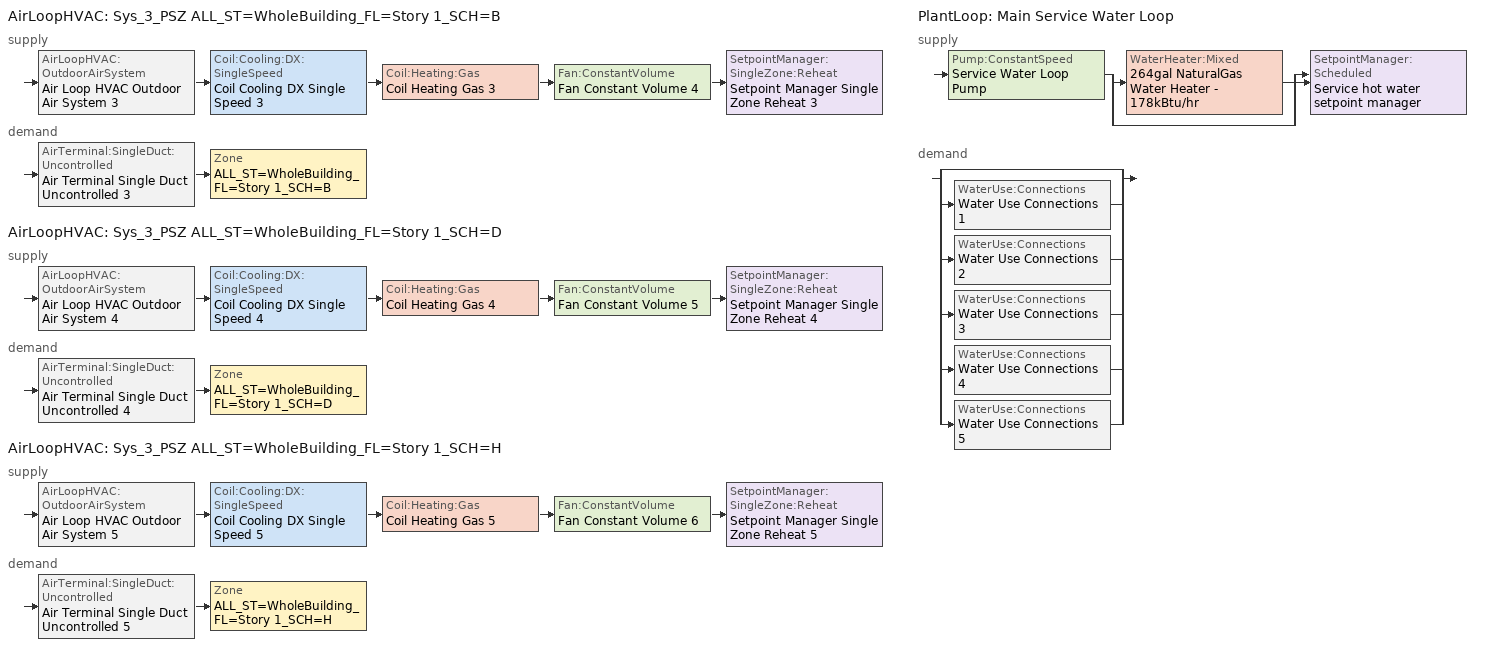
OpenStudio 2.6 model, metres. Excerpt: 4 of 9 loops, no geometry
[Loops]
AirLoopHVAC 'Sys_3_PSZ ALL_ST=WholeBuilding_FL=Story 1_SCH=B'
 supply: AirLoopHVAC:OutdoorAirSystem 'Air Loop HVAC Outdoor Air System 3' > Coil:Cooling:DX:SingleSpeed 'Coil Cooling DX Single Speed 3' > Coil:Heating:Gas 'Coil Heating Gas 3' > Fan:ConstantVolume 'Fan Constant Volume 4' > SetpointManager:SingleZone:Reheat 'Setpoint Manager Single Zone Reheat 3'
 demand: AirTerminal:SingleDuct:Uncontrolled 'Air Terminal Single Duct Uncontrolled 3' > Zone 'ALL_ST=WholeBuilding_FL=Story 1_SCH=B'
AirLoopHVAC 'Sys_3_PSZ ALL_ST=WholeBuilding_FL=Story 1_SCH=D'
 supply: AirLoopHVAC:OutdoorAirSystem 'Air Loop HVAC Outdoor Air System 4' > Coil:Cooling:DX:SingleSpeed 'Coil Cooling DX Single Speed 4' > Coil:Heating:Gas 'Coil Heating Gas 4' > Fan:ConstantVolume 'Fan Constant Volume 5' > SetpointManager:SingleZone:Reheat 'Setpoint Manager Single Zone Reheat 4'
 demand: AirTerminal:SingleDuct:Uncontrolled 'Air Terminal Single Duct Uncontrolled 4' > Zone 'ALL_ST=WholeBuilding_FL=Story 1_SCH=D'
AirLoopHVAC 'Sys_3_PSZ ALL_ST=WholeBuilding_FL=Story 1_SCH=H'
 supply: AirLoopHVAC:OutdoorAirSystem 'Air Loop HVAC Outdoor Air System 5' > Coil:Cooling:DX:SingleSpeed 'Coil Cooling DX Single Speed 5' > Coil:Heating:Gas 'Coil Heating Gas 5' > Fan:ConstantVolume 'Fan Constant Volume 6' > SetpointManager:SingleZone:Reheat 'Setpoint Manager Single Zone Reheat 5'
 demand: AirTerminal:SingleDuct:Uncontrolled 'Air Terminal Single Duct Uncontrolled 5' > Zone 'ALL_ST=WholeBuilding_FL=Story 1_SCH=H'
PlantLoop 'Main Service Water Loop'
 supply: Pump:ConstantSpeed 'Service Water Loop Pump' > split
  | WaterHeater:Mixed '264gal NaturalGas Water Heater - 178kBtu/hr'
  | bypass
  join > SetpointManager:Scheduled 'Service hot water setpoint manager'
 demand: split
  | bypass
  | WaterUse:Connections 'Water Use Connections 1'
  | WaterUse:Connections 'Water Use Connections 2'
  | WaterUse:Connections 'Water Use Connections 3'
  | WaterUse:Connections 'Water Use Connections 4'
  | WaterUse:Connections 'Water Use Connections 5'
[Sizing:Zone] Zone Cooling Design Supply Air Temperature Input Method=SupplyAirTemperature; Zone Cooling Design Supply Air Temperature {C}=13; Zone Cooling Design Supply Air Temperature Difference {deltaC}=11.11; Zone Heating Design Supply Air Temperature Input Method=SupplyAirTemperature; Zone Heating Design Supply Air Temperature {C}=43; Zone Heating Design Supply Air Temperature Difference {deltaC}=11.11; Zone Cooling Design Supply Air Humidity Ratio {kg-H2O/kg-air}=0.0085; Zone Heating Design Supply Air Humidity Ratio {kg-H2O/kg-air}=0.008; Zone Heating Sizing Factor=1.3; Zone Cooling Sizing Factor=1.1; Cooling Design Air Flow Method=DesignDay; Heating Design Air Flow Method=DesignDay; Account for Dedicated Outdoor Air System=No; Dedicated Outdoor Air System Control Strategy=NeutralSupplyAir; Dedicated Outdoor Air Low Setpoint Temperature for Design {C}=autosize; Dedicated Outdoor Air High Setpoint Temperature for Design {C}=autosize
ALL_ST=WholeBuilding_FL=Story 1_SCH=B; ALL_ST=WholeBuilding_FL=Story 1_SCH=D; ALL_ST=WholeBuilding_FL=Story 1_SCH=H
[Zone equipment]
ALL_ST=WholeBuilding_FL=Story 1_SCH=B: Air Terminal Single Duct Uncontrolled 3, Zone HVAC Baseboard Convective Water 2
ALL_ST=WholeBuilding_FL=Story 1_SCH=D: Air Terminal Single Duct Uncontrolled 4, Zone HVAC Baseboard Convective Water 3
ALL_ST=WholeBuilding_FL=Story 1_SCH=H: Air Terminal Single Duct Uncontrolled 5, Zone HVAC Baseboard Convective Water 4
[PlantLoop]
Main Service Water Loop: Glycol Concentration=0; Maximum Loop Temperature {C}=60; Minimum Loop Temperature {C}=10; Plant Loop Volume {m3}=Autocalculate; Load Distribution Scheme=Optimal
[Sizing:Plant]
Main Service Water Loop: Loop Type=Heating; Design Loop Exit Temperature {C}=60; Loop Design Temperature Difference {deltaC}=5; Sizing Option=NonCoincident; Zone Timesteps in Averaging Window=1; Coincident Sizing Factor Mode=None
[Pump:ConstantSpeed]
Service Water Loop Pump: Rated Flow Rate {m3/s}=autosize; Rated Pump Head {Pa}=1370.94; Rated Power Consumption {W}=autosize; Motor Efficiency=0.9; Fraction of Motor Inefficiencies to Fluid Stream=0; Pump Control Type=Intermittent; Design Power Sizing Method=PowerPerFlowPerPressure; Design Electric Power per Unit Flow Rate {W/(m3/s)}=348701.1; Design Shaft Power per Unit Flow Rate per Unit Head {W-s/m3-Pa}=1.28205
[SetpointManager:Scheduled]
Service hot water setpoint manager: Control Variable=Temperature; Schedule=Service Water Loop Temp - 140F
[AirLoopHVAC] Availability Schedule=Always On Discrete; Design Supply Air Flow Rate {m3/s}=AutoSize
Sys_3_PSZ ALL_ST=WholeBuilding_FL=Story 1_SCH=B; Sys_3_PSZ ALL_ST=WholeBuilding_FL=Story 1_SCH=D; Sys_3_PSZ ALL_ST=WholeBuilding_FL=Story 1_SCH=H
[Sizing:System] Type of Load to Size On=Sensible; Design Outdoor Air Flow Rate {m3/s}=Autosize; Minimum System Air Flow Ratio=1; Preheat Design Temperature {C}=7; Preheat Design Humidity Ratio {kg-H2O/kg-Air}=0.008; Precool Design Temperature {C}=13; Precool Design Humidity Ratio {kg-H2O/kg-Air}=0.008; Central Cooling Design Supply Air Temperature {C}=13; Central Heating Design Supply Air Temperature {C}=43; Sizing Option=NonCoincident; 100% Outdoor Air in Cooling=No; 100% Outdoor Air in Heating=No; Central Cooling Design Supply Air Humidity Ratio {kg-H2O/kg-Air}=0.0085; Central Heating Design Supply Air Humidity Ratio {kg-H2O/kg-Air}=0.008; Cooling Design Air Flow Method=DesignDay; Cooling Design Air Flow Rate {m3/s}=0; Heating Design Air Flow Method=DesignDay; Heating Design Air Flow Rate {m3/s}=0; System Outdoor Air Method=ZoneSum; Zone Maximum Outdoor Air Fraction=1; Cooling Supply Air Flow Rate Per Floor Area {m3/s-m2}=0.00996765; Cooling Fraction of Autosized Cooling Supply Air Flow Rate=1; Cooling Supply Air Flow Rate Per Unit Cooling Capacity {m3/s-W}=3.94755e-05; Heating Supply Air Flow Rate Per Floor Area {m3/s-m2}=0.00996765; Heating Fraction of Autosized Heating Supply Air Flow Rate=1; Heating Fraction of Autosized Cooling Supply Air Flow Rate=1; Heating Supply Air Flow Rate Per Unit Heating Capacity {m3/s-W}=3.15882e-05; Cooling Design Capacity Method=CoolingDesignCapacity; Cooling Design Capacity {W}=autosize; Cooling Design Capacity Per Floor Area {W/m2}=234.7; Fraction of Autosized Cooling Design Capacity=1; Heating Design Capacity Method=HeatingDesignCapacity; Heating Design Capacity {W}=autosize; Heating Design Capacity Per Floor Area {W/m2}=157; Fraction of Autosized Heating Design Capacity=1; Central Cooling Capacity Control Method=OnOff
Sys_3_PSZ ALL_ST=WholeBuilding_FL=Story 1_SCH=B; Sys_3_PSZ ALL_ST=WholeBuilding_FL=Story 1_SCH=D; Sys_3_PSZ ALL_ST=WholeBuilding_FL=Story 1_SCH=H
[Fan:ConstantVolume] Availability Schedule=Always On Discrete; Maximum Flow Rate {m3/s}=AutoSize
Fan Constant Volume 4; Fan Constant Volume 5; Fan Constant Volume 6
[Coil:Heating:Gas] Availability Schedule=Always On Discrete; Gas Burner Efficiency=0.8; Nominal Capacity {W}=AutoSize; Parasitic Electric Load {W}=0; Parasitic Gas Load {W}=0
Coil Heating Gas 3; Coil Heating Gas 4; Coil Heating Gas 5
[Coil:Cooling:DX:SingleSpeed] Availability Schedule=Always On Discrete; Rated Total Cooling Capacity {W}=autosize; Rated Sensible Heat Ratio=autosize; Rated COP {W/W}=3; Rated Air Flow Rate {m3/s}=autosize; Rated Evaporator Fan Power Per Volume Flow Rate {W/(m3/s)}=773.3; Condenser Type=AirCooled; Evaporative Condenser Effectiveness=0; Evaporative Condenser Air Flow Rate {m3/s}=Autosize; Evaporative Condenser Pump Rated Power Consumption {W}=Autosize; Crankcase Heater Capacity {W}=0; Maximum Outdoor Dry-Bulb Temperature for Crankcase Heater Operation {C}=0; Basin Heater Capacity {W/K}=0; Basin Heater Setpoint Temperature {C}=10
Name | Total Cooling Capacity Function of Temperature Curve | Total Cooling Capacity Function of Flow Fraction Curve | Energy Input Ratio Function of Temperature Curve | Energy Input Ratio Function of Flow Fraction Curve | Part Load Fraction Correlation Curve
Coil Cooling DX Single Speed 3 | Curve Biquadratic 9 | Curve Quadratic 8 | Curve Biquadratic 10 | Curve Quadratic 9 | Curve Quadratic 10
Coil Cooling DX Single Speed 4 | Curve Biquadratic 11 | Curve Quadratic 11 | Curve Biquadratic 12 | Curve Quadratic 12 | Curve Quadratic 13
Coil Cooling DX Single Speed 5 | Curve Biquadratic 13 | Curve Quadratic 14 | Curve Biquadratic 14 | Curve Quadratic 15 | Curve Quadratic 16
[Controller:OutdoorAir] Minimum Outdoor Air Flow Rate {m3/s}=autosize; Maximum Outdoor Air Flow Rate {m3/s}=Autosize; Economizer Control Type=NoEconomizer; Economizer Control Action Type=ModulateFlow; Economizer Maximum Limit Dry-Bulb Temperature {C}=28; Economizer Maximum Limit Enthalpy {J/kg}=64000; Economizer Minimum Limit Dry-Bulb Temperature {C}=-100; Lockout Type=NoLockout; Minimum Limit Type=FixedMinimum; High Humidity Control=No; Heat Recovery Bypass Control Type=BypassWhenWithinEconomizerLimits
Name | Controller Mechanical Ventilation
Controller Outdoor Air 3 | Controller Mechanical Ventilation 3
Controller Outdoor Air 4 | Controller Mechanical Ventilation 4
Controller Outdoor Air 5 | Controller Mechanical Ventilation 5
[Controller:MechanicalVentilation] Availability Schedule=Always On Discrete; System Outdoor Air Method=ZoneSum
Controller Mechanical Ventilation 3; Controller Mechanical Ventilation 4; Controller Mechanical Ventilation 5
[AirLoopHVAC:OutdoorAirSystem]
Name | Controller
Air Loop HVAC Outdoor Air System 3 | Controller Outdoor Air 3
Air Loop HVAC Outdoor Air System 4 | Controller Outdoor Air 4
Air Loop HVAC Outdoor Air System 5 | Controller Outdoor Air 5
[SetpointManager:SingleZone:Reheat] Minimum Supply Air Temperature {C}=13; Maximum Supply Air Temperature {C}=43
Name | Control Zone
Setpoint Manager Single Zone Reheat 3 | ALL_ST=WholeBuilding_FL=Story 1_SCH=B
Setpoint Manager Single Zone Reheat 4 | ALL_ST=WholeBuilding_FL=Story 1_SCH=D
Setpoint Manager Single Zone Reheat 5 | ALL_ST=WholeBuilding_FL=Story 1_SCH=H
[AirTerminal:SingleDuct:Uncontrolled] Availability Schedule=Always On Discrete; Maximum Air Flow Rate {m3/s}=AutoSize
Air Terminal Single Duct Uncontrolled 3; Air Terminal Single Duct Uncontrolled 4; Air Terminal Single Duct Uncontrolled 5
[WaterHeater:Mixed]
264gal NaturalGas Water Heater - 178kBtu/hr: Tank Volume {m3}=0.997674; Setpoint Temperature Schedule=Service Water Loop Temp - 140F; Deadband Temperature Difference {deltaC}=2; Maximum Temperature Limit {C}=82.2222; Heater Control Type=Cycle; Heater Maximum Capacity {W}=52128.5; Heater Fuel Type=NaturalGas; Heater Thermal Efficiency=0.8; Off Cycle Parasitic Fuel Consumption Rate {W}=20; Off Cycle Parasitic Fuel Type=NaturalGas; Off Cycle Parasitic Heat Fraction to Tank=0.8; On Cycle Parasitic Fuel Type=NaturalGas; Ambient Temperature Indicator=Schedule; Ambient Temperature Schedule=Water Heater Ambient Temp Schedule - 70F; Off Cycle Loss Coefficient to Ambient Temperature {W/K}=6; On Cycle Loss Coefficient to Ambient Temperature {W/K}=6; Use Side Effectiveness=1; Source Side Effectiveness=1; Use Side Design Flow Rate {m3/s}=autosize; Source Side Design Flow Rate {m3/s}=autosize; Indirect Water Heating Recovery Time {hr}=1.5; Source Side Flow Control Mode=IndirectHeatPrimarySetpoint
[WaterUse:Connections]
Name | Water Use Equipment Name 1
Water Use Connections 1 | Warehouse - med/blk2 - refrigerated-space function Service Water Use 0.14gal/min
Water Use Connections 2 | Wholebuilding-sports arena Service Water Use 1.44gal/min
Water Use Connections 3 | Wholebuilding-town hall Service Water Use 0.58gal/min
Water Use Connections 4 | Wholebuilding-transportation Service Water Use 0.69gal/min
Water Use Connections 5 | Workshop space-space function Service Water Use 0.48gal/min
[WaterUse:Equipment:Definition]
Name | Peak Flow Rate {m3/s} | Target Temperature Schedule | Sensible Fraction Schedule | Latent Fraction Schedule
Warehouse - med/blk2 - refrigerated-space function Service Water Use Def 0.14gal/min | 8.75229e-06 | Schedule Ruleset 5 | Schedule Ruleset 3 | Schedule Ruleset 4
Wholebuilding-sports arena Service Water Use Def 1.44gal/min | 9.07019e-05 | Schedule Ruleset 8 | Schedule Ruleset 6 | Schedule Ruleset 7
Wholebuilding-town hall Service Water Use Def 0.58gal/min | 3.62893e-05 | Schedule Ruleset 11 | Schedule Ruleset 9 | Schedule Ruleset 10
Wholebuilding-transportation Service Water Use Def 0.69gal/min | 4.36744e-05 | Schedule Ruleset 14 | Schedule Ruleset 12 | Schedule Ruleset 13
Workshop space-space function Service Water Use Def 0.48gal/min | 3.02585e-05 | Schedule Ruleset 17 | Schedule Ruleset 15 | Schedule Ruleset 16
[WaterUse:Equipment]
Name | Water Use Equipment Definition | Space | Flow Rate Fraction Schedule
Warehouse - med/blk2 - refrigerated-space function Service Water Use 0.14gal/min | Warehouse - med/blk2 - refrigerated-space function Service Water Use Def 0.14gal/min | Warehouse - med/blk2 - refrigerated-Space Function | NECB-A-Service Water Heating
Wholebuilding-sports arena Service Water Use 1.44gal/min | Wholebuilding-sports arena Service Water Use Def 1.44gal/min | WholeBuilding-Sports arena | NECB-B-Service Water Heating
Wholebuilding-town hall Service Water Use 0.58gal/min | Wholebuilding-town hall Service Water Use Def 0.58gal/min | WholeBuilding-Town hall | NECB-D-Service Water Heating
Wholebuilding-transportation Service Water Use 0.69gal/min | Wholebuilding-transportation Service Water Use Def 0.69gal/min | WholeBuilding-Transportation | NECB-H-Service Water Heating
Workshop space-space function Service Water Use 0.48gal/min | Workshop space-space function Service Water Use Def 0.48gal/min | Workshop space-Space Function | NECB-A-Service Water Heating
[Schedule:Ruleset]
Name | Default Day Schedule
Service Water Loop Temp - 140F | Service Water Loop Temp - 140F Default
Water Heater Ambient Temp Schedule - 70F | Water Heater Ambient Temp Schedule - 70F Default
Schedule Ruleset 3 | Schedule Day 9
Schedule Ruleset 4 | Schedule Day 10
Schedule Ruleset 5 | Schedule Day 11
NECB-A-Service Water Heating | NECB-A-Service Water Heating Default
Schedule Ruleset 6 | Schedule Day 12
Schedule Ruleset 7 | Schedule Day 13
Schedule Ruleset 8 | Schedule Day 14
NECB-B-Service Water Heating | NECB-B-Service Water Heating Default
Schedule Ruleset 9 | Schedule Day 15
Schedule Ruleset 10 | Schedule Day 16
Schedule Ruleset 11 | Schedule Day 17
NECB-D-Service Water Heating | NECB-D-Service Water Heating Default
Schedule Ruleset 12 | Schedule Day 18
Schedule Ruleset 13 | Schedule Day 19
Schedule Ruleset 14 | Schedule Day 20
NECB-H-Service Water Heating | NECB-H-Service Water Heating Default
Schedule Ruleset 15 | Schedule Day 21
Schedule Ruleset 16 | Schedule Day 22
Schedule Ruleset 17 | Schedule Day 23
[Schedule:Day]
Service Water Loop Temp - 140F Default; Schedule Day 11; Schedule Day 14; Schedule Day 17; Schedule Day 20; Schedule Day 23: 24, 0, 60
Water Heater Ambient Temp Schedule - 70F Default: 24, 0, 21.1111
Schedule Day 9; Schedule Day 12; Schedule Day 15; Schedule Day 18; Schedule Day 21: 24, 0, 0.2
Schedule Day 10; NECB-A-Service Water Heating Sat Day; NECB-A-Service Water Heating Sun|Hol Day; Schedule Day 13; Schedule Day 16; NECB-D-Service Water Heating Sat Day; NECB-D-Service Water Heating Sun|Hol Day; Schedule Day 19; Schedule Day 22: 24, 0, 0.05
NECB-A-Service Water Heating Default; NECB-A-Service Water Heating Default|Wkdy Day: 7, 0, 0.05, 8, 0, 0.1, 10, 0, 0.5, 16, 0, 0.9, 17, 0, 0.7, 18, 0, 0.5, 19, 0, 0.3, 22, 0, 0.2, 24, 0, 0.05
NECB-B-Service Water Heating Default; NECB-B-Service Water Heating Default|Wkdy Day: 1, 0, 0.6, 2, 0, 0.5, 9, 0, 0.05, 11, 0, 0.7, 12, 0, 0.4, 13, 0, 0.5, 15, 0, 0.6, 16, 0, 0.4, 18, 0, 0.3, 19, 0, 0.4, 20, 0, 0.5, 22, 0, 0.8, 24, 0, 0.9
NECB-B-Service Water Heating Sat Day: 1, 0, 0.7, 2, 0, 0.6, 9, 0, 0.05, 11, 0, 0.7, 12, 0, 0.4, 13, 0, 0.5, 15, 0, 0.6, 16, 0, 0.4, 18, 0, 0.3, 19, 0, 0.4, 20, 0, 0.5, 22, 0, 0.8, 24, 0, 0.9
NECB-B-Service Water Heating Sun|Hol Day: 1, 0, 0.5, 2, 0, 0.6, 9, 0, 0.05, 11, 0, 0.7, 12, 0, 0.4, 13, 0, 0.5, 15, 0, 0.6, 16, 0, 0.4, 18, 0, 0.3, 19, 0, 0.4, 20, 0, 0.5, 22, 0, 0.8, 24, 0, 0.5
NECB-D-Service Water Heating Default; NECB-D-Service Water Heating Default|Wkdy Day: 8, 0, 0.05, 10, 0, 0.5, 16, 0, 0.9, 17, 0, 0.7, 18, 0, 0.3, 21, 0, 0.5, 22, 0, 0.3, 24, 0, 0.05
NECB-H-Service Water Heating Default; NECB-H-Service Water Heating Default|Wkdy Day; NECB-H-Service Water Heating Sat Day; NECB-H-Service Water Heating Sun|Hol Day: 24, 0, 0.9
[Schedule:Rule] Date Specification Type=DateRange; Start Month=1; Start Day=1; End Month=12; End Day=31
Name | Schedule Ruleset | Rule Order | Day Schedule | Apply Monday | Apply Tuesday | Apply Wednesday | Apply Thursday | Apply Friday | Apply Saturday | Apply Sunday
Schedule Rule 62 | NECB-A-Service Water Heating | 2 | NECB-A-Service Water Heating Default|Wkdy Day | Yes | Yes | Yes | Yes | Yes
Schedule Rule 63 | NECB-A-Service Water Heating | 1 | NECB-A-Service Water Heating Sat Day |  |  |  |  |  | Yes
Schedule Rule 64 | NECB-A-Service Water Heating | 0 | NECB-A-Service Water Heating Sun|Hol Day |  |  |  |  |  |  | Yes
Schedule Rule 65 | NECB-B-Service Water Heating | 2 | NECB-B-Service Water Heating Default|Wkdy Day | Yes | Yes | Yes | Yes | Yes
Schedule Rule 66 | NECB-B-Service Water Heating | 1 | NECB-B-Service Water Heating Sat Day |  |  |  |  |  | Yes
Schedule Rule 67 | NECB-B-Service Water Heating | 0 | NECB-B-Service Water Heating Sun|Hol Day |  |  |  |  |  |  | Yes
Schedule Rule 68 | NECB-D-Service Water Heating | 2 | NECB-D-Service Water Heating Default|Wkdy Day | Yes | Yes | Yes | Yes | Yes
Schedule Rule 69 | NECB-D-Service Water Heating | 1 | NECB-D-Service Water Heating Sat Day |  |  |  |  |  | Yes
Schedule Rule 70 | NECB-D-Service Water Heating | 0 | NECB-D-Service Water Heating Sun|Hol Day |  |  |  |  |  |  | Yes
Schedule Rule 71 | NECB-H-Service Water Heating | 2 | NECB-H-Service Water Heating Default|Wkdy Day | Yes | Yes | Yes | Yes | Yes
Schedule Rule 72 | NECB-H-Service Water Heating | 1 | NECB-H-Service Water Heating Sat Day |  |  |  |  |  | Yes
Schedule Rule 73 | NECB-H-Service Water Heating | 0 | NECB-H-Service Water Heating Sun|Hol Day |  |  |  |  |  |  | Yes
[Schedule:Constant]
Always On Discrete: Value=1
[Curve:Biquadratic] Minimum Value of x=17; Maximum Value of x=22; Minimum Value of y=13; Maximum Value of y=46
Name | Coefficient1 Constant | Coefficient2 x | Coefficient3 x**2 | Coefficient4 y | Coefficient5 y**2 | Coefficient6 x*y
Curve Biquadratic 9; Curve Biquadratic 11; Curve Biquadratic 13 | 0.942588 | 0.00954335 | 0.00068377 | -0.0110427 | 5.249e-06 | -9.72e-06
Curve Biquadratic 10; Curve Biquadratic 12; Curve Biquadratic 14 | 0.342414 | 0.034885 | -0.0006237 | 0.00497722 | 0.000437951 | -0.000728028
[Curve:Quadratic]
Name | Coefficient1 Constant | Coefficient2 x | Coefficient3 x**2 | Minimum Value of x | Maximum Value of x
Curve Quadratic 8; Curve Quadratic 11; Curve Quadratic 14 | 0.8 | 0.2 | 0 | 0.5 | 1.5
Curve Quadratic 9; Curve Quadratic 12; Curve Quadratic 15 | 1.1552 | -0.1808 | 0.0256 | 0.5 | 1.5
Curve Quadratic 10; Curve Quadratic 13; Curve Quadratic 16 | 0.85 | 0.15 | 0 | 0 | 1
